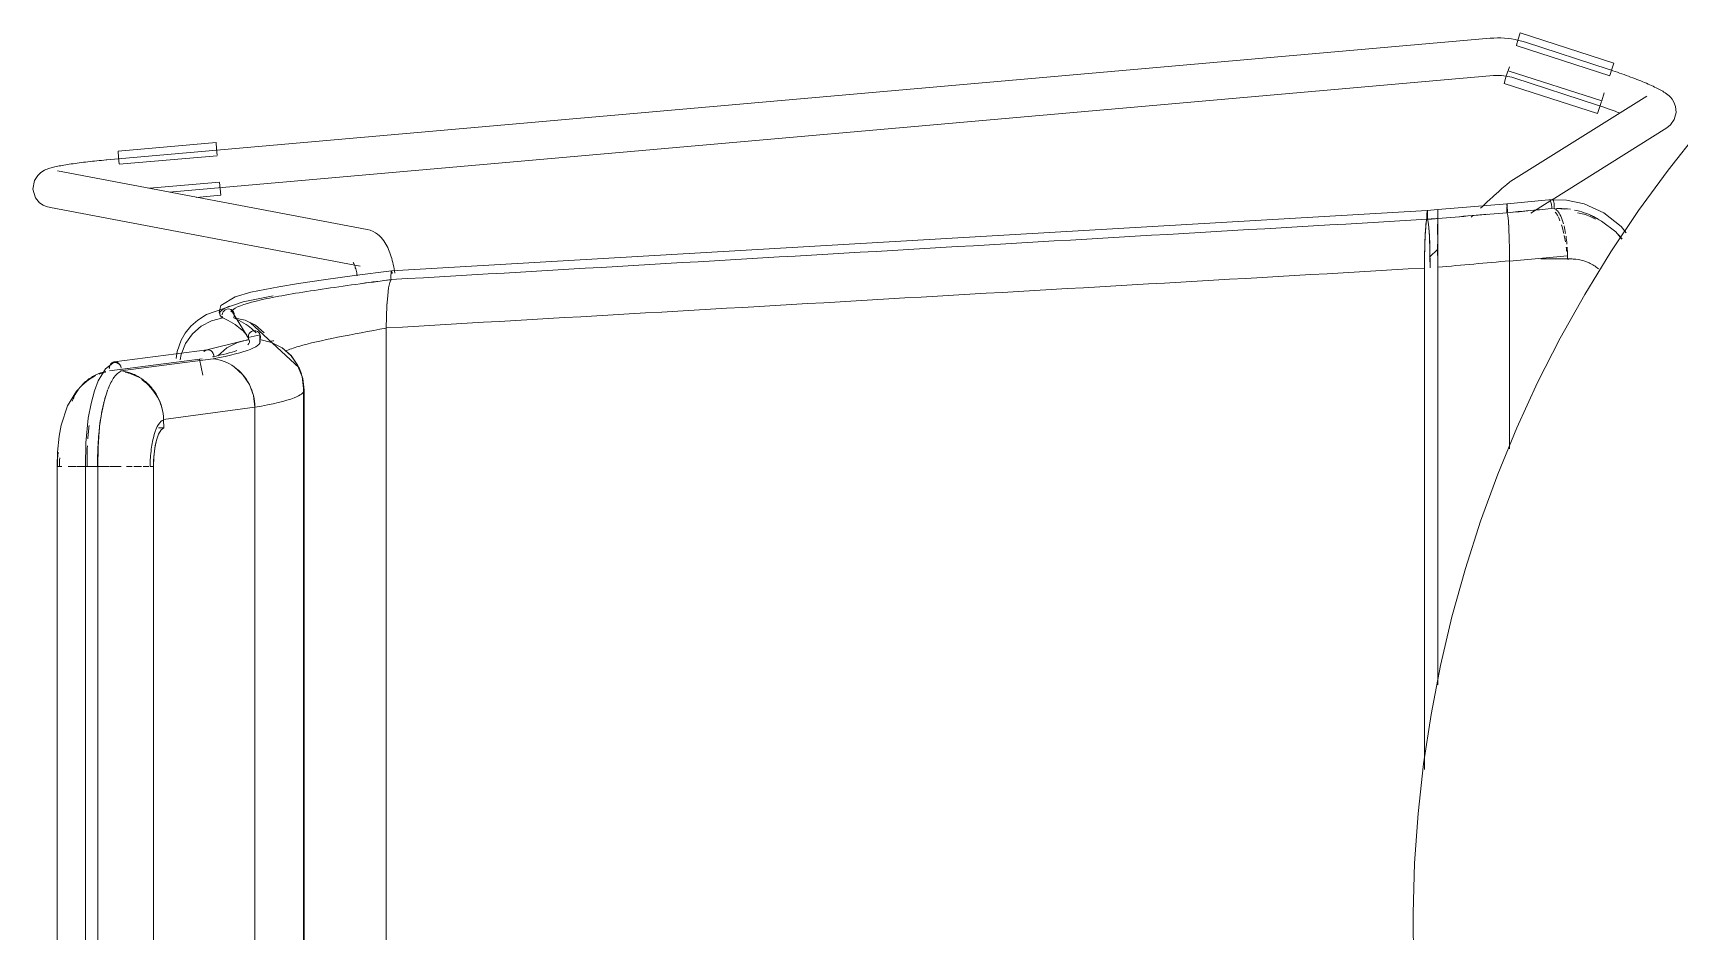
# Model space of a CAD drawing. Header units: millimetres. Extents: x 90978 to 295199, y -4084 to 97293.
# Drawn here: x 183904 to 184431, y 29217 to 29505 of the extents above; entities that cross this region are included whole.
import ezdxf

# ---------------------------------------------------------------- set-up
doc = ezdxf.new("R2010")
doc.units = ezdxf.units.MM
doc.header["$MEASUREMENT"] = 0
doc.layers.add('I-FURN', color=8, linetype='CONTINUOUS', lineweight=9)

msp = doc.modelspace()

# ---------------------------------------------------------------- linework, layer by layer
at = {"layer": 'I-FURN'}
for p, q in [((184370.83, 29503.29), (183927.51, 29464.35)), ((184370.87, 29503.3), (184370.83, 29503.3)), ((184372.01, 29503.38), (184370.87, 29503.3)), ((184373.16, 29503.41), (184372.01, 29503.38)), ((184374.3, 29503.39), (184373.16, 29503.41)), ((184375.44, 29503.33), (184374.3, 29503.39)), ((184376.58, 29503.22), (184375.44, 29503.33)), ((184377.71, 29503.07), (184376.58, 29503.22)), ((184378.83, 29502.87), (184377.71, 29503.07)), ((184379.95, 29502.63), (184378.83, 29502.87)), ((184379.25, 29501.08), (184379.88, 29503.06)), ((184379.88, 29503.06), (184380.51, 29505.01)), ((184381.05, 29502.34), (184379.95, 29502.63)), ((184380.51, 29505.01), (184410.52, 29495.32)), ((184382.15, 29502.01), (184381.05, 29502.34)), ((184408.96, 29493.3), (184382.15, 29502.01)), ((184379.21, 29500.97), (184409.21, 29491.28)), ((183947.53, 29454.06), (184371.88, 29491.34)), ((184371.88, 29491.34), (184372.54, 29491.39)), ((184372.54, 29491.39), (184373.2, 29491.41)), ((184373.2, 29491.41), (184373.86, 29491.4)), ((184373.86, 29491.4), (184374.53, 29491.36)), ((184374.53, 29491.36), (184375.19, 29491.3)), ((184375.93, 29490.81), (184376.56, 29492.78)), ((184406.61, 29483.21), (184376.6, 29492.9)), ((184376.63, 29492.99), (184377.01, 29494.16)), ((184409.42, 29493.15), (184408.96, 29493.3)), ((184409.89, 29493.37), (184409.25, 29491.4)), ((184410.16, 29492.9), (184409.42, 29493.15)), ((184410.52, 29495.32), (184409.89, 29493.37)), ((184410.9, 29492.66), (184410.16, 29492.9)), ((184411.63, 29492.41), (184410.9, 29492.66)), ((184412.36, 29492.16), (184411.63, 29492.41)), ((184413.08, 29491.9), (184412.36, 29492.16)), ((184413.8, 29491.65), (184413.08, 29491.9)), ((184414.5, 29491.4), (184413.8, 29491.65)), ((184415.2, 29491.14), (184414.5, 29491.4)), ((184375.19, 29491.3), (184375.84, 29491.21)), ((184375.3, 29488.85), (184375.93, 29490.81)), ((184375.3, 29488.85), (184405.3, 29479.17)), ((184375.84, 29491.21), (184376.49, 29491.1)), ((184376.49, 29491.1), (184377.14, 29490.96)), ((184377.14, 29490.96), (184377.78, 29490.8)), ((184377.78, 29490.8), (184378.42, 29490.6)), ((184378.42, 29490.6), (184378.44, 29490.6)), ((184378.44, 29490.6), (184405.26, 29481.88)), ((184415.89, 29490.89), (184415.2, 29491.14)), ((184416.57, 29490.63), (184415.89, 29490.89)), ((184417.23, 29490.38), (184416.57, 29490.63)), ((184417.89, 29490.13), (184417.23, 29490.38)), ((184418.53, 29489.87), (184417.89, 29490.13)), ((184419.15, 29489.62), (184418.53, 29489.87)), ((184419.76, 29489.37), (184419.15, 29489.62)), ((184420.36, 29489.13), (184419.76, 29489.37)), ((184420.94, 29488.88), (184420.36, 29489.13)), ((184421.5, 29488.64), (184420.94, 29488.88)), ((184422.04, 29488.4), (184421.5, 29488.64)), ((184422.57, 29488.16), (184422.04, 29488.4)), ((184423.08, 29487.93), (184422.57, 29488.16)), ((184423.57, 29487.69), (184423.08, 29487.93)), ((184424.05, 29487.46), (184423.57, 29487.69)), ((184424.5, 29487.23), (184424.05, 29487.46)), ((184424.94, 29487), (184424.5, 29487.23)), ((184425.37, 29486.78), (184424.94, 29487)), ((184425.78, 29486.54), (184425.37, 29486.78)), ((184426.18, 29486.31), (184425.78, 29486.54)), ((184426.57, 29486.07), (184426.18, 29486.31)), ((184426.96, 29485.81), (184426.57, 29486.07)), ((184421.12, 29484.81), (184377.53, 29457.5)), ((184405.59, 29481.78), (184405.26, 29481.88)), ((184405.93, 29481.12), (184405.3, 29479.17)), ((184406.28, 29481.55), (184405.59, 29481.78)), ((184406.57, 29483.09), (184405.93, 29481.12)), ((184406.97, 29481.32), (184406.28, 29481.55)), ((184406.64, 29483.31), (184407.44, 29485.78)), ((184407.65, 29481.09), (184406.97, 29481.32)), ((184408.33, 29480.85), (184407.65, 29481.09)), ((184409, 29480.62), (184408.33, 29480.85)), ((184427.35, 29485.53), (184426.96, 29485.81)), ((184427.75, 29485.22), (184427.35, 29485.53)), ((184428.18, 29484.85), (184427.75, 29485.22)), ((184428.64, 29484.39), (184428.18, 29484.85)), ((184429.16, 29483.76), (184428.64, 29484.39)), ((184429.73, 29482.85), (184429.16, 29483.76)), ((184430.25, 29481.46), (184429.73, 29482.85)), ((184430.42, 29479.49), (184430.25, 29481.46)), ((184409.67, 29480.38), (184409, 29480.62)), ((184410.33, 29480.15), (184409.67, 29480.38)), ((184410.97, 29479.91), (184410.33, 29480.15)), ((184411.61, 29479.68), (184410.97, 29479.91)), ((184412.23, 29479.44), (184411.61, 29479.68)), ((184428.61, 29475.53), (184427.49, 29474.64)), ((184428.61, 29475.53), (184429.83, 29477.26)), ((184429.83, 29477.26), (184430.42, 29479.49)), ((184390.72, 29451.6), (184427.49, 29474.64)), ((184437.82, 29473.61), (184427.88, 29461.07)), ((183931.12, 29467.16), (183962.53, 29469.92)), ((183931.3, 29465.12), (183931.12, 29467.16)), ((183931.48, 29463.05), (183931.3, 29465.12)), ((183931.49, 29462.93), (183962.9, 29465.69)), ((183962.53, 29469.92), (183962.71, 29467.88)), ((183962.71, 29467.88), (183962.89, 29465.81)), ((183905.36, 29459.38), (183906.27, 29460.23)), ((183906.27, 29460.23), (183906.97, 29460.71)), ((183906.97, 29460.71), (183907.53, 29461.02)), ((183907.53, 29461.02), (183908, 29461.23)), ((183908, 29461.23), (183908.43, 29461.4)), ((183908.43, 29461.4), (183908.84, 29461.54)), ((183908.84, 29461.54), (183909.23, 29461.67)), ((183909.23, 29461.67), (183909.63, 29461.78)), ((183909.63, 29461.78), (183910.03, 29461.89)), ((183910.03, 29461.89), (183910.44, 29461.99)), ((183910.44, 29461.99), (183910.87, 29462.09)), ((183910.87, 29462.09), (183911.31, 29462.19)), ((183911.31, 29462.19), (183911.77, 29462.29)), ((184010.95, 29442.05), (183911.66, 29460.87)), ((183911.77, 29462.29), (183912.25, 29462.39)), ((183912.25, 29462.39), (183912.75, 29462.48)), ((183912.75, 29462.48), (183913.26, 29462.57)), ((183913.26, 29462.57), (183913.79, 29462.67)), ((183913.79, 29462.67), (183914.34, 29462.76)), ((183914.34, 29462.76), (183914.91, 29462.85)), ((183914.91, 29462.85), (183915.5, 29462.95)), ((183915.5, 29462.95), (183916.1, 29463.04)), ((183916.1, 29463.04), (183916.72, 29463.13)), ((183916.72, 29463.13), (183917.36, 29463.22)), ((183917.36, 29463.22), (183918.01, 29463.31)), ((183918.01, 29463.31), (183918.67, 29463.39)), ((183918.67, 29463.39), (183919.34, 29463.48)), ((183919.34, 29463.48), (183920.03, 29463.57)), ((183920.03, 29463.57), (183920.73, 29463.65)), ((183920.73, 29463.65), (183921.44, 29463.73)), ((183921.44, 29463.73), (183922.16, 29463.81)), ((183922.16, 29463.81), (183922.88, 29463.89)), ((183922.88, 29463.89), (183923.62, 29463.97)), ((183923.62, 29463.97), (183924.36, 29464.05)), ((183924.36, 29464.05), (183925.1, 29464.12)), ((183925.1, 29464.12), (183925.85, 29464.2)), ((183925.85, 29464.2), (183926.6, 29464.27)), ((183926.6, 29464.27), (183927.35, 29464.33)), ((183927.35, 29464.33), (183927.51, 29464.35)), ((184427.88, 29461.07), (184418.44, 29448.15)), ((183903.83, 29454.96), (183904.32, 29457.73)), ((183904.67, 29452.21), (183903.83, 29454.96)), ((183904.32, 29457.73), (183905.36, 29459.38)), ((183963.64, 29457.24), (183941.16, 29455.27)), ((183963.65, 29457.12), (183963.83, 29455.05)), ((183963.83, 29455.05), (183964.01, 29453.01)), ((184374.08, 29454.68), (184373.75, 29454.38)), ((184374.41, 29454.97), (184374.08, 29454.68)), ((184374.71, 29455.24), (184374.41, 29454.97)), ((184375.01, 29455.5), (184374.71, 29455.24)), ((184375.29, 29455.74), (184375.01, 29455.5)), ((184375.55, 29455.97), (184375.29, 29455.74)), ((184375.81, 29456.18), (184375.55, 29455.97)), ((184376.05, 29456.39), (184375.81, 29456.18)), ((184376.28, 29456.58), (184376.05, 29456.39)), ((184376.5, 29456.76), (184376.28, 29456.58)), ((184376.72, 29456.93), (184376.5, 29456.76)), ((184376.95, 29457.1), (184376.72, 29456.93)), ((184377.21, 29457.29), (184376.95, 29457.1)), ((184377.53, 29457.5), (184377.21, 29457.29)), ((183904.67, 29452.21), (183905.99, 29450.64)), ((183905.99, 29450.64), (183907.07, 29449.89)), ((183907.07, 29449.89), (183907.87, 29449.51)), ((183907.87, 29449.51), (183908.49, 29449.3)), ((183908.49, 29449.3), (183909.01, 29449.16)), ((183909.01, 29449.16), (183909.42, 29449.08)), ((183956.12, 29452.32), (183964.01, 29453.01)), ((184354.07, 29448.43), (184376.27, 29450.25)), ((184368.28, 29449.33), (184367.79, 29448.88)), ((184368.76, 29449.78), (184368.28, 29449.33)), ((184369.23, 29450.22), (184368.76, 29449.78)), ((184369.69, 29450.66), (184369.23, 29450.22)), ((184370.14, 29451.08), (184369.69, 29450.66)), ((184370.59, 29451.49), (184370.14, 29451.08)), ((184371.02, 29451.89), (184370.59, 29451.49)), ((184371.45, 29452.29), (184371.02, 29451.89)), ((184371.86, 29452.67), (184371.45, 29452.29)), ((184372.26, 29453.04), (184371.86, 29452.67)), ((184372.65, 29453.39), (184372.26, 29453.04)), ((184373.03, 29453.73), (184372.65, 29453.39)), ((184373.39, 29454.06), (184373.03, 29453.73)), ((184373.75, 29454.38), (184373.39, 29454.06)), ((184376.18, 29449.33), (184376.17, 29448.88)), ((184376.17, 29448.87), (184376.18, 29449.32)), ((184376.22, 29450), (184376.19, 29449.71)), ((184376.19, 29449.71), (184376.22, 29450)), ((184376.24, 29450.19), (184376.22, 29450)), ((184376.22, 29450), (184376.24, 29450.18)), ((184376.27, 29450.25), (184376.24, 29450.19)), ((184376.24, 29450.18), (184376.27, 29450.25)), ((184376.27, 29450.25), (184390.76, 29451.67)), ((184376.27, 29450.25), (184376.29, 29450.18)), ((184376.29, 29450.19), (184376.27, 29450.25)), ((184376.32, 29449.99), (184376.29, 29450.19)), ((184376.34, 29449.7), (184376.32, 29449.99)), ((184376.32, 29449.99), (184376.34, 29449.69)), ((184376.35, 29449.32), (184376.34, 29449.7)), ((184376.34, 29449.69), (184376.35, 29449.31)), ((184376.36, 29448.86), (184376.35, 29449.32)), ((184376.35, 29449.31), (184376.36, 29448.86)), ((184383.9, 29447.33), (184390.35, 29451.37)), ((184395.32, 29451.46), (184389.86, 29451.55)), ((184400.97, 29450.25), (184395.32, 29451.46)), ((184407.29, 29447.35), (184400.97, 29450.25)), ((183909.42, 29449.08), (184008.72, 29430.26)), ((184018.8, 29428.86), (184350.71, 29448.15)), ((184350.4, 29444.43), (184350.2, 29442.68)), ((184350.61, 29445.32), (184350.4, 29444.43)), ((184350.61, 29447.22), (184350.6, 29446.77)), ((184350.6, 29446.77), (184350.6, 29446.28)), ((184350.6, 29446.28), (184350.6, 29445.79)), ((184350.6, 29445.79), (184350.61, 29445.32)), ((184350.63, 29447.6), (184350.61, 29447.22)), ((184350.65, 29447.9), (184350.63, 29447.6)), ((184350.68, 29448.08), (184350.65, 29447.9)), ((184350.71, 29448.15), (184350.68, 29448.08)), ((184354.07, 29448.42), (184350.71, 29448.15)), ((184350.73, 29448.08), (184350.71, 29448.15)), ((184350.76, 29447.89), (184350.73, 29448.08)), ((184350.78, 29447.6), (184350.76, 29447.89)), ((184350.8, 29447.21), (184350.78, 29447.6)), ((184350.81, 29446.76), (184350.8, 29447.21)), ((184350.82, 29446.27), (184350.81, 29446.76)), ((184350.81, 29445.78), (184350.82, 29446.27)), ((184350.81, 29445.31), (184350.81, 29445.78)), ((184351.02, 29444.41), (184350.81, 29445.31)), ((184351.21, 29442.65), (184351.02, 29444.41)), ((184354.03, 29442.93), (184354.04, 29444.68)), ((184354.04, 29444.68), (184354.03, 29442.93)), ((184354.07, 29448.43), (184354.06, 29448.36)), ((184354.06, 29448.35), (184354.07, 29448.42)), ((184354.06, 29448.36), (184354.06, 29448.17)), ((184354.06, 29448.16), (184354.06, 29448.35)), ((184354.06, 29448.17), (184354.06, 29447.87)), ((184354.06, 29447.87), (184354.06, 29448.16)), ((184354.06, 29447.49), (184354.06, 29447.87)), ((184354.06, 29447.87), (184354.06, 29447.49)), ((184354.06, 29447.04), (184354.06, 29447.49)), ((184354.06, 29447.49), (184354.06, 29447.04)), ((184354.06, 29446.54), (184354.06, 29447.04)), ((184354.06, 29447.04), (184354.06, 29446.55)), ((184354.06, 29446.55), (184354.06, 29446.05)), ((184354.06, 29446.05), (184354.06, 29446.54)), ((184354.06, 29445.58), (184354.06, 29446.05)), ((184354.06, 29446.05), (184354.06, 29445.58)), ((184354.07, 29448.36), (184354.07, 29448.43)), ((184354.07, 29448.42), (184354.07, 29448.36)), ((184354.07, 29448.36), (184354.07, 29448.17)), ((184354.07, 29448.17), (184354.07, 29448.36)), ((184354.07, 29448.17), (184354.07, 29447.87)), ((184354.07, 29447.88), (184354.07, 29448.17)), ((184354.07, 29447.5), (184354.07, 29447.88)), ((184354.07, 29447.87), (184354.07, 29447.49)), ((184354.07, 29447.05), (184354.07, 29447.5)), ((184354.07, 29447.49), (184354.07, 29447.04)), ((184354.07, 29446.55), (184354.07, 29447.05)), ((184354.07, 29447.04), (184354.07, 29446.55)), ((184354.07, 29446.55), (184354.07, 29446.05)), ((184354.07, 29446.06), (184354.07, 29446.55)), ((184354.07, 29445.59), (184354.07, 29446.06)), ((184354.07, 29446.05), (184354.07, 29445.58)), ((184354.09, 29444.75), (184354.07, 29445.59)), ((184354.07, 29445.58), (184354.09, 29444.76)), ((184354.09, 29444.7), (184354.1, 29442.95)), ((184354.1, 29442.95), (184354.09, 29444.7)), ((184365.31, 29446.52), (184364.8, 29446.04)), ((184376.17, 29448.88), (184376.16, 29448.38)), ((184376.16, 29448.38), (184376.17, 29448.87)), ((184376.16, 29448.38), (184376.16, 29447.89)), ((184376.16, 29447.88), (184376.16, 29448.38)), ((184376.16, 29447.89), (184376.17, 29447.42)), ((184376.17, 29447.41), (184376.16, 29447.88)), ((184376.37, 29448.37), (184376.36, 29448.86)), ((184376.36, 29448.86), (184376.37, 29448.37)), ((184376.36, 29447.4), (184376.37, 29447.87)), ((184376.37, 29447.87), (184376.36, 29447.4)), ((184376.36, 29447.4), (184376.55, 29446.51)), ((184376.55, 29446.51), (184376.36, 29447.4)), ((184376.37, 29447.87), (184376.37, 29448.37)), ((184376.37, 29448.37), (184376.37, 29447.87)), ((184376.73, 29444.77), (184376.55, 29446.51)), ((184376.55, 29446.51), (184376.73, 29444.79)), ((184376.73, 29444.79), (184376.88, 29442.34)), ((184376.88, 29442.3), (184376.73, 29444.77)), ((184406.58, 29444.77), (184402.89, 29446.68)), ((184411.15, 29441.28), (184406.58, 29444.77)), ((184412.82, 29443.01), (184407.29, 29447.35)), ((184418.44, 29448.15), (184409.53, 29434.87)), ((184010.95, 29442.05), (184011.94, 29441.8)), ((184011.94, 29441.8), (184012.83, 29441.43)), ((184012.83, 29441.43), (184013.62, 29440.99)), ((184013.62, 29440.99), (184014.31, 29440.51)), ((184014.31, 29440.51), (184014.91, 29440)), ((184014.91, 29440), (184015.43, 29439.48)), ((184015.43, 29439.48), (184015.88, 29438.95)), ((184015.88, 29438.95), (184016.28, 29438.42)), ((184350.04, 29440.18), (184349.92, 29437.04)), ((184350.2, 29442.68), (184350.04, 29440.18)), ((184351.37, 29440.16), (184351.21, 29442.65)), ((184351.49, 29437.04), (184351.37, 29440.16)), ((184354.02, 29440.43), (184354.03, 29442.93)), ((184354.03, 29442.93), (184354.02, 29440.43)), ((184354.1, 29442.95), (184354.11, 29440.45)), ((184354.11, 29440.45), (184354.1, 29442.95)), ((184354.11, 29440.45), (184354.12, 29437.32)), ((184354.12, 29437.32), (184354.11, 29440.45)), ((184376.88, 29442.3), (184376.99, 29439.26)), ((184377, 29439.2), (184376.88, 29442.3)), ((184377, 29439.2), (184377.07, 29435.76)), ((184377.07, 29435.76), (184377, 29439.2)), ((184413.1, 29438.95), (184411.15, 29441.28)), ((184414.45, 29440.97), (184412.82, 29443.01)), ((184016.28, 29438.42), (184016.64, 29437.88)), ((184016.64, 29437.88), (184016.96, 29437.34)), ((184016.96, 29437.34), (184017.25, 29436.81)), ((184017.25, 29436.81), (184017.53, 29436.25)), ((184017.53, 29436.25), (184017.78, 29435.69)), ((184017.78, 29435.69), (184018.01, 29435.12)), ((184018.01, 29435.12), (184018.23, 29434.54)), ((184018.23, 29434.54), (184018.44, 29433.95)), ((184018.44, 29433.95), (184018.63, 29433.34)), ((184018.63, 29433.34), (184018.82, 29432.73)), ((184349.84, 29433.48), (184349.81, 29429.7)), ((184349.92, 29437.04), (184349.84, 29433.48)), ((184354.12, 29435.76), (184351.45, 29433.18)), ((184351.57, 29433.49), (184351.49, 29437.04)), ((184351.6, 29429.81), (184351.57, 29433.49)), ((184354, 29433.75), (184354.01, 29437.31)), ((184354.01, 29437.31), (184354, 29433.75)), ((184354.13, 29433.75), (184354.12, 29437.32)), ((184354.12, 29437.31), (184354.13, 29433.75)), ((184354.13, 29433.75), (184354.13, 29429.96)), ((184354.13, 29429.96), (184354.13, 29433.75)), ((184377.07, 29435.67), (184377.1, 29432.02)), ((184377.1, 29431.9), (184377.07, 29435.66)), ((184395.65, 29433.6), (184395.65, 29432.55)), ((184409.53, 29434.87), (184401.15, 29421.23)), ((184006.49, 29431.48), (184006.5, 29431.46)), ((184006.5, 29431.46), (184006.55, 29431.38)), ((184006.55, 29431.38), (184006.59, 29431.3)), ((184006.59, 29431.3), (184006.67, 29431.15)), ((184006.67, 29431.15), (184006.75, 29430.95)), ((184006.75, 29430.95), (184006.85, 29430.72)), ((184006.85, 29430.72), (184006.95, 29430.45)), ((184018.8, 29428.86), (184006.94, 29427.31)), ((184006.95, 29430.45), (184007.06, 29430.15)), ((184007.06, 29430.15), (184007.16, 29429.81)), ((184007.16, 29429.81), (184007.27, 29429.45)), ((184007.27, 29429.45), (184007.38, 29429.05)), ((184007.38, 29429.05), (184007.49, 29428.63)), ((184007.49, 29428.63), (184007.59, 29428.18)), ((184007.59, 29428.18), (184007.69, 29427.71)), ((184018.65, 29428.3), (184018.62, 29427.91)), ((184018.62, 29427.91), (184018.65, 29428.3)), ((184018.65, 29428.3), (184018.69, 29428.6)), ((184018.69, 29428.59), (184018.65, 29428.3)), ((184018.85, 29428.8), (184018.8, 29428.86)), ((184018.8, 29428.86), (184018.85, 29428.8)), ((184018.82, 29432.73), (184018.99, 29432.1)), ((184018.9, 29428.62), (184018.94, 29428.33)), ((184018.94, 29428.32), (184018.9, 29428.61)), ((184018.94, 29428.33), (184018.98, 29427.95)), ((184018.98, 29427.94), (184018.94, 29428.32)), ((184018.99, 29432.1), (184019.15, 29431.45)), ((184019.15, 29431.45), (184019.3, 29430.8)), ((184019.3, 29430.8), (184019.45, 29430.13)), ((184019.45, 29430.13), (184019.58, 29429.45)), ((184019.58, 29429.45), (184019.7, 29428.76)), ((184019.7, 29428.76), (184019.82, 29428.05)), ((184349.81, 29429.7), (184349.81, 29269.12)), ((184349.81, 29269.12), (184349.81, 29429.7)), ((184354.13, 29429.96), (184354.13, 29296.22)), ((184354.13, 29296.22), (184354.13, 29429.96)), ((184377.1, 29371.79), (184377.1, 29431.9)), ((184377.1, 29431.9), (184377.1, 29371.79)), ((184396.89, 29432.61), (184387.14, 29432.61)), ((183982.68, 29423.73), (183973.66, 29421.93)), ((183988.99, 29424.77), (183982.68, 29423.73)), ((183997.01, 29425.95), (183988.99, 29424.77)), ((184006.94, 29427.31), (183997.01, 29425.95)), ((184007.69, 29427.71), (184007.79, 29427.22)), ((184017.53, 29420.88), (184017.84, 29423.35)), ((184017.84, 29423.35), (184017.53, 29420.85)), ((184017.84, 29423.35), (184018.21, 29425.09)), ((184018.21, 29425.09), (184017.84, 29423.35)), ((184018.21, 29425.09), (184018.61, 29426)), ((184018.61, 29425.99), (184018.21, 29425.09)), ((184018.62, 29427.91), (184018.59, 29427.46)), ((184018.59, 29427.46), (184018.62, 29427.91)), ((184018.59, 29427.46), (184018.59, 29426.96)), ((184018.59, 29426.97), (184018.59, 29427.46)), ((184018.59, 29426.47), (184018.59, 29426.97)), ((184018.59, 29426.96), (184018.59, 29426.46)), ((184018.61, 29426), (184018.59, 29426.47)), ((184018.59, 29426.46), (184018.61, 29425.99)), ((183971.22, 29418.85), (183959.51, 29414.86)), ((183964.02, 29417.75), (183963.49, 29415.57)), ((183968.66, 29420.53), (183964.02, 29417.75)), ((183973.66, 29421.93), (183968.66, 29420.53)), ((183980.88, 29420.75), (183971.22, 29418.85)), ((184017.14, 29414.28), (184017.29, 29417.75)), ((184017.29, 29417.75), (184017.14, 29414.21)), ((184017.29, 29417.8), (184017.53, 29420.85)), ((184017.53, 29420.85), (184017.29, 29417.75)), ((184401.15, 29421.23), (184393.33, 29407.28)), ((183956.68, 29413.05), (183954.44, 29411.05)), ((183959.51, 29414.86), (183956.68, 29413.05)), ((183961.08, 29412.84), (183957.76, 29411.1)), ((183964.71, 29413.75), (183961.08, 29412.84)), ((183963.49, 29415.57), (183963.79, 29414.65)), ((183963.99, 29413.64), (183964.71, 29413.75)), ((183964.5, 29414.72), (183964.58, 29415.21)), ((183964.58, 29415.21), (183964.5, 29414.72)), ((183964.71, 29413.75), (183964.55, 29414.22)), ((183964.55, 29414.22), (183964.71, 29413.75)), ((183964.77, 29415.67), (183964.58, 29415.21)), ((183964.58, 29415.21), (183964.78, 29415.66)), ((183965.08, 29416.05), (183964.77, 29415.67)), ((183964.78, 29415.66), (183965.08, 29416.05)), ((183965.08, 29416.05), (183965.48, 29416.35)), ((183965.47, 29416.35), (183965.08, 29416.05)), ((183965.93, 29416.55), (183965.47, 29416.35)), ((183965.48, 29416.35), (183965.93, 29416.55)), ((183965.93, 29416.55), (183966.41, 29416.62)), ((183966.41, 29416.62), (183965.93, 29416.55)), ((183966.41, 29416.62), (183966.9, 29416.56)), ((183966.9, 29416.56), (183966.41, 29416.62)), ((183966.9, 29416.56), (183967.36, 29416.38)), ((183967.36, 29416.38), (183966.9, 29416.56)), ((183967.27, 29416.42), (183972.98, 29407.03)), ((183967.36, 29416.38), (183967.76, 29416.09)), ((183967.76, 29416.09), (183967.36, 29416.38)), ((183967.76, 29416.09), (183968.08, 29415.71)), ((183968.08, 29415.71), (183967.76, 29416.09)), ((183968.08, 29415.71), (183968.29, 29415.26)), ((183968.29, 29415.26), (183968.08, 29415.71)), ((183968.35, 29414.27), (183968.2, 29413.8)), ((183968.2, 29413.8), (183968.35, 29414.27)), ((183968.2, 29413.8), (183971.81, 29413.01)), ((183971.81, 29413.02), (183968.2, 29413.8)), ((183968.29, 29415.26), (183968.38, 29414.77)), ((183968.38, 29414.77), (183968.29, 29415.26)), ((183968.38, 29414.77), (183968.35, 29414.27)), ((183968.35, 29414.27), (183968.38, 29414.77)), ((183975.13, 29411.37), (183971.81, 29413.02)), ((183971.81, 29413.01), (183975.13, 29411.36)), ((183973.46, 29412.31), (183989.16, 29397.71)), ((184017.08, 29410.52), (184017.14, 29414.21)), ((184017.14, 29414.21), (184017.08, 29410.44)), ((183952.66, 29408.89), (183951.32, 29406.61)), ((183954.44, 29411.05), (183952.66, 29408.89)), ((183954.93, 29408.62), (183952.76, 29405.54)), ((183957.76, 29411.1), (183954.93, 29408.62)), ((183976.69, 29408.3), (183972.8, 29407.47)), ((183972.96, 29408.25), (183972.88, 29407.76)), ((183972.88, 29407.75), (183972.96, 29408.24)), ((183972.88, 29407.76), (183972.92, 29407.26)), ((183972.92, 29407.26), (183972.88, 29407.75)), ((183973.08, 29406.79), (183972.92, 29407.26)), ((183972.92, 29407.26), (183973.08, 29406.79)), ((183972.96, 29408.24), (183973.17, 29408.7)), ((183973.16, 29408.7), (183972.96, 29408.25)), ((183973.48, 29409.08), (183973.16, 29408.7)), ((183973.17, 29408.7), (183973.48, 29409.08)), ((183973.88, 29409.38), (183973.48, 29409.08)), ((183973.48, 29409.08), (183973.88, 29409.37)), ((183973.88, 29409.37), (183974.34, 29409.56)), ((183974.34, 29409.56), (183973.88, 29409.38)), ((183974.34, 29409.56), (183974.83, 29409.63)), ((183974.83, 29409.63), (183974.34, 29409.56)), ((183974.83, 29409.63), (183975.32, 29409.56)), ((183975.32, 29409.56), (183974.83, 29409.63)), ((183977.97, 29408.97), (183975.13, 29411.37)), ((183975.13, 29411.36), (183977.97, 29408.97)), ((183975.32, 29409.56), (183975.78, 29409.37)), ((183975.79, 29409.38), (183975.32, 29409.56)), ((183975.78, 29409.37), (183976.19, 29409.08)), ((183976.19, 29409.08), (183975.79, 29409.38)), ((183976.19, 29409.08), (183976.5, 29408.7)), ((183976.5, 29408.7), (183976.19, 29409.08)), ((183976.5, 29408.7), (183976.7, 29408.24)), ((183976.7, 29408.25), (183976.5, 29408.7)), ((183976.56, 29408.6), (183976.6, 29405.72)), ((183976.75, 29407.26), (183976.58, 29406.79)), ((183976.59, 29406.79), (183976.75, 29407.26)), ((183976.79, 29407.76), (183976.7, 29408.25)), ((183976.7, 29408.24), (183976.78, 29407.75)), ((183976.75, 29407.26), (183976.79, 29407.76)), ((183976.78, 29407.75), (183976.75, 29407.26)), ((184017.08, 29410.44), (184017.08, 29027.04)), ((184017.08, 29027.04), (184017.08, 29410.44)), ((184393.33, 29407.28), (184386.08, 29393.02)), ((183929.92, 29399.62), (183959.7, 29403.48)), ((183950.02, 29403.01), (183949.73, 29400.75)), ((183951.32, 29406.61), (183950.02, 29403.01)), ((183950.99, 29400.28), (183951.37, 29402.02)), ((183951.36, 29402.02), (183950.99, 29400.28)), ((183952.76, 29405.54), (183951.36, 29402.02)), ((183959.02, 29403.24), (183958.63, 29402.94)), ((183959.46, 29403.43), (183959.02, 29403.24)), ((183959.93, 29403.49), (183959.46, 29403.43)), ((183959.62, 29403.46), (183971.23, 29406.43)), ((183960.4, 29403.43), (183959.93, 29403.49)), ((183960.84, 29403.24), (183960.4, 29403.43)), ((183961.22, 29402.94), (183960.84, 29403.24)), ((183961.52, 29402.56), (183961.22, 29402.94)), ((183961.72, 29402.11), (183961.52, 29402.56)), ((183961.8, 29401.62), (183961.72, 29402.11)), ((183965.97, 29404.14), (183963.1, 29401.63)), ((183969.37, 29405.9), (183965.97, 29404.14)), ((183973.08, 29406.79), (183969.37, 29405.9)), ((183971.23, 29406.43), (183973.1, 29406.76)), ((183980.3, 29405.9), (183976.59, 29406.79)), ((183983.7, 29404.14), (183980.3, 29405.9)), ((183980.3, 29405.89), (183983.69, 29404.14)), ((183983.69, 29404.14), (183986.56, 29401.63)), ((183986.57, 29401.64), (183983.7, 29404.14)), ((183927.04, 29397.37), (183924.73, 29393.54)), ((183929.42, 29399.27), (183927.04, 29397.37)), ((183928.36, 29396.78), (183958.05, 29400.63)), ((183934.33, 29397.55), (183931.89, 29397.24)), ((183961.6, 29400.65), (183931.9, 29396.81)), ((183957.27, 29400.5), (183958.29, 29395.37)), ((183961.76, 29401.12), (183961.8, 29401.62)), ((183971.11, 29395.53), (183968.37, 29398.02)), ((183986.56, 29401.63), (183988.73, 29398.5)), ((183988.74, 29398.5), (183986.57, 29401.64)), ((183988.56, 29398.81), (183990.29, 29394.35)), ((183988.73, 29398.5), (183990.1, 29394.93)), ((183990.1, 29394.93), (183988.74, 29398.5)), ((183989.16, 29397.71), (183989.86, 29395.79)), ((183919.59, 29392.24), (183917.75, 29390.26)), ((183921.66, 29393.91), (183919.59, 29392.24)), ((183923.93, 29395.24), (183921.66, 29393.91)), ((183924.73, 29393.54), (183923.54, 29390.38)), ((183973.19, 29392.42), (183971.11, 29395.53)), ((183974.5, 29388.87), (183973.19, 29392.42)), ((183990.1, 29394.93), (183990.58, 29391.14)), ((183990.58, 29391.14), (183990.1, 29394.93)), ((183990.29, 29394.35), (183990.73, 29390.6)), ((183990.58, 29391.14), (183990.58, 29046.35)), ((183990.58, 29046.35), (183990.58, 29391.14)), ((184386.08, 29393.02), (184379.4, 29378.48)), ((183917.75, 29390.26), (183914.88, 29385.55)), ((183922.46, 29386.33), (183921.59, 29381.62)), ((183923.54, 29390.38), (183922.46, 29386.33)), ((183926.78, 29387.41), (183925.81, 29382.97)), ((183927.88, 29390.84), (183926.78, 29387.41)), ((183974.98, 29385.1), (183974.5, 29388.87)), ((183990.73, 29351.69), (183990.73, 29390.6)), ((183914.88, 29385.55), (183912.86, 29379.4)), ((183921.59, 29381.62), (183920.8, 29373.73)), ((183925.81, 29382.97), (183925.22, 29378.96)), ((183945.7, 29381.24), (183974.98, 29385.1)), ((183945.77, 29378.52), (183945.7, 29381.24)), ((183974.98, 29385.1), (183974.98, 29052.39)), ((183974.98, 29052.39), (183974.98, 29385.1)), ((183912.21, 29375.9), (183911.69, 29370.69)), ((183912.86, 29379.4), (183912.21, 29375.9)), ((183925.22, 29378.96), (183924.69, 29372.4)), ((183943.45, 29374.55), (183944.12, 29376.53)), ((183945.77, 29378.52), (183944.1, 29378.52)), ((183944.12, 29376.53), (183944.91, 29377.89)), ((183944.91, 29377.89), (183945.77, 29378.52)), ((184379.4, 29378.48), (184373.3, 29363.69)), ((183911.69, 29370.69), (183911.61, 29366.17)), ((183920.8, 29373.73), (183920.65, 29366.17)), ((183924.69, 29372.4), (183924.61, 29366.17)), ((183942.62, 29369.21), (183942.94, 29372.06)), ((183942.94, 29372.06), (183943.45, 29374.55)), ((183911.78, 29366.17), (183911.61, 29366.17)), ((183911.61, 29366.17), (183911.61, 29071.32)), ((183911.63, 29366.17), (183913.1, 29366.17)), ((183915.13, 29366.17), (183917.71, 29366.17)), ((183920.89, 29366.17), (183917.87, 29366.17)), ((183917.88, 29366.17), (183920.89, 29366.17)), ((183920.65, 29366.17), (183920.65, 29071.32)), ((183920.65, 29366.17), (183924.5, 29366.17)), ((183920.72, 29366.17), (183920.65, 29366.17)), ((183920.92, 29366.17), (183920.72, 29366.17)), ((183921.22, 29366.17), (183920.92, 29366.17)), ((183921.61, 29366.17), (183921.22, 29366.17)), ((183922.06, 29366.17), (183921.61, 29366.17)), ((183922.56, 29366.17), (183922.06, 29366.17)), ((183923.05, 29366.17), (183922.56, 29366.17)), ((183923.53, 29366.17), (183923.05, 29366.17)), ((183923.95, 29366.17), (183923.53, 29366.17)), ((183924.28, 29366.17), (183923.95, 29366.17)), ((183924.5, 29366.17), (183924.28, 29366.17)), ((183928.39, 29366.17), (183924.58, 29366.17)), ((183924.58, 29366.17), (183928.39, 29366.17)), ((183924.61, 29071.32), (183924.61, 29366.17)), ((183928.59, 29366.17), (183932.15, 29366.17)), ((183933.77, 29366.17), (183935.62, 29366.17)), ((183936.14, 29366.17), (183938.6, 29366.17)), ((183939.19, 29366.17), (183940.93, 29366.17)), ((183942.45, 29366.17), (183942.45, 29071.32)), ((183942.51, 29366.17), (183942.62, 29369.21)), ((183942.51, 29071.32), (183942.51, 29366.17)), ((184373.3, 29363.69), (184367.8, 29348.66)), ((183990.73, 29046.89), (183990.73, 29351.69)), ((184367.8, 29348.66), (184362.91, 29333.43)), ((184362.91, 29333.43), (184358.63, 29318.01)), ((184358.63, 29318.01), (184354.97, 29302.44)), ((184354.97, 29302.44), (184351.94, 29286.73)), ((184351.94, 29286.73), (184349.53, 29270.91)), ((184349.53, 29270.91), (184347.76, 29255.01)), ((184347.76, 29255.01), (184346.63, 29239.05)), ((184346.63, 29239.05), (184346.14, 29223.06)), ((184346.14, 29223.06), (184346.29, 29207.06))]:
    msp.add_line(p, q, dxfattribs=at)
for centre, major_axis, ratio, start_param, end_param in [((183959.93, 29401.53), (0, -1.96), 0.955139, 1.359855, 3.903556), ((183959.91, 29384.97), (0, -15.78), 0.955139, 2.545839, 3.029056), ((183959.91, 29384.97), (0, -15.78), 0.955139, 1.579038, 2.545717), ((183915.89, 29366.17), (0, -12.4), 0.287441, 4.492176, 4.712389), ((183927.36, 29366.17), (15.75, 0), 0.000004, 0.290246, 0.472486)]:
    msp.add_ellipse(centre, major_axis=major_axis, ratio=ratio, start_param=start_param, end_param=end_param, dxfattribs=at)
for points, knots in [([(184390.58, 29448.74), (184390.59, 29448.96), (184390.59, 29449.45), (184390.5, 29450.2), (184390.35, 29450.86), (184390.17, 29451.3), (184390.06, 29451.45), (184390.01, 29451.49)], [-1, -1, -1, -1, -0.90625, -0.8125, -0.71875, -0.625, -0.5625, -0.5625, -0.5625, -0.5625]), ([(184390.91, 29451.63), (184390.93, 29451.61), (184390.98, 29451.56), (184391.05, 29451.46), (184391.15, 29451.26), (184391.25, 29450.94), (184391.33, 29450.55), (184391.36, 29450.19), (184391.38, 29449.82), (184391.37, 29449.37), (184391.34, 29449.02), (184391.31, 29448.84)], [0.5555556, 0.5555556, 0.5555556, 0.5555556, 0.5833333, 0.6180556, 0.6527778, 0.7222222, 0.7916667, 0.8263889, 0.8611111, 0.9305556, 1, 1, 1, 1]), ([(184349.81, 29429.7), (184349.81, 29430.97), (184349.83, 29433.52), (184349.91, 29437.12), (184350.03, 29440.29), (184350.25, 29443.65), (184350.46, 29445.04), (184350.61, 29445.32)], [-1, -1, -1, -1, -0.833333, -0.666667, -0.5, -0.333333, 0, 0, 0, 0]), ([(184350.61, 29445.32), (184350.6, 29445.54), (184350.59, 29446.03), (184350.6, 29446.66), (184350.61, 29447.13), (184350.62, 29447.54), (184350.65, 29447.99), (184350.69, 29448.15), (184350.71, 29448.15)], [-1, -1, -1, -1, -0.90625, -0.8125, -0.765625, -0.71875, -0.625, -0.501507, -0.501507, -0.501507, -0.501507]), ([(184350.71, 29448.15), (184350.73, 29448.15), (184350.75, 29448.01), (184350.78, 29447.62), (184350.8, 29447.23), (184350.81, 29446.77), (184350.82, 29446.28), (184350.82, 29445.77), (184350.81, 29445.46), (184350.81, 29445.31)], [-0.5, -0.5, -0.5, -0.5, -0.375, -0.3125, -0.25, -0.1875, -0.125, -0.0625, 0, 0, 0, 0]), ([(184350.81, 29445.31), (184350.95, 29445.02), (184351.16, 29443.63), (184351.38, 29440.27), (184351.5, 29437.12), (184351.58, 29433.56), (184351.6, 29431.05), (184351.6, 29429.81)], [-1, -1, -1, -1, -0.6666667, -0.5, -0.3333333, -0.1666667, -0.003964, -0.003964, -0.003964, -0.003964]), ([(184370.06, 29446.91), (184368.42, 29446.77), (184363.09, 29446.33), (184357.75, 29445.89), (184354.06, 29445.58)], [0.2766114, 0.2766114, 0.2766114, 0.2766114, 0.5, 1, 1, 1, 1]), ([(184391.31, 29448.84), (184391.71, 29448.69), (184392.45, 29448.13), (184393.15, 29447), (184393.47, 29446.32)], [0, 0, 0, 0, 0.1666667, 0.3309695, 0.3309695, 0.3309695, 0.3309695]), ([(184397.89, 29448.26), (184400.01, 29447.82), (184402.77, 29446.91), (184405.28, 29445.5), (184405.89, 29445.12)], [0.1763318, 0.1763318, 0.1763318, 0.1763318, 0.3333333, 0.3849023, 0.3849023, 0.3849023, 0.3849023]), ([(184404.65, 29445.31), (184404.07, 29445.65), (184402.21, 29446.67), (184400.23, 29447.17), (184398.86, 29447.39)], [0.6175454, 0.6175454, 0.6175454, 0.6175454, 0.6666667, 0.7702374, 0.7702374, 0.7702374, 0.7702374]), ([(184395.65, 29432.55), (184398.03, 29432.77), (184401.64, 29432.14), (184404.63, 29430.21), (184405.54, 29429.45)], [0, 0, 0, 0, 0.3333333, 0.5, 0.5, 0.5, 0.5]), ([(183967.31, 29415.63), (183967.51, 29416.03), (183969.11, 29417.46), (183977.41, 29419.9), (183995.85, 29422.94), (184011.06, 29424.98), (184018.61, 29425.99)], [0.1500589, 0.1500589, 0.1500589, 0.1500589, 0.25, 0.5, 0.75, 1, 1, 1, 1]), ([(183964.71, 29413.75), (183963.16, 29414.77), (183963.38, 29416.03), (183966.29, 29417.28), (183966.92, 29417.52)], [0, 0, 0, 0, 0.25, 0.3070827, 0.3070827, 0.3070827, 0.3070827]), ([(183972.8, 29407.47), (183972.33, 29408.4), (183970.54, 29410.49), (183967.11, 29412.59), (183964.71, 29413.75)], [0.0974617, 0.0974617, 0.0974617, 0.0974617, 0.5, 1, 1, 1, 1]), ([(183975.33, 29408.92), (183974.93, 29409.38), (183973.26, 29411), (183970.61, 29412.63), (183968.2, 29413.8)], [0.3036932, 0.3036932, 0.3036932, 0.3036932, 0.5, 1, 1, 1, 1]), ([(183984.81, 29403.15), (183985.95, 29403.63), (183990.2, 29405.09), (184000.91, 29407.53), (184011.69, 29409.47), (184017.08, 29410.44)], [0.375, 0.375, 0.375, 0.375, 0.5, 0.75, 1, 1, 1, 1]), ([(183927.15, 29396.57), (183926.42, 29396.41), (183924.54, 29395.85), (183921.71, 29394.31), (183919.88, 29392.63), (183919.1, 29391.67)], [0.0634811, 0.0634811, 0.0634811, 0.0634811, 0.1666667, 0.3333333, 0.5, 0.5, 0.5, 0.5]), ([(183932.08, 29397.66), (183932.08, 29397.8), (183932.05, 29398.02), (183931.97, 29398.32), (183931.86, 29398.58), (183931.66, 29398.9), (183931.35, 29399.22), (183930.98, 29399.45), (183930.63, 29399.59), (183930.31, 29399.64), (183930.04, 29399.64), (183929.78, 29399.61), (183929.53, 29399.53), (183929.28, 29399.42), (183928.98, 29399.23), (183928.67, 29398.9), (183928.46, 29398.51), (183928.36, 29398.15), (183928.32, 29397.89), (183928.31, 29397.73), (183928.31, 29397.66)], [0.1111111, 0.1111111, 0.1111111, 0.1111111, 0.1666667, 0.1944444, 0.2222222, 0.2777778, 0.3333333, 0.3888889, 0.4444444, 0.4791667, 0.5138889, 0.5486111, 0.5833333, 0.6180556, 0.6527778, 0.7222222, 0.7916667, 0.8263889, 0.8611111, 0.8888889, 0.8888889, 0.8888889, 0.8888889]), ([(183928.33, 29397.56), (183928.34, 29397.73), (183928.38, 29398.02), (183928.52, 29398.4), (183928.78, 29398.82), (183929.3, 29399.27), (183930.16, 29399.53), (183930.95, 29399.3), (183931.48, 29398.9), (183931.8, 29398.52), (183931.94, 29398.21), (183931.99, 29398.05)], [-0.875, -0.875, -0.875, -0.875, -0.8125, -0.765625, -0.71875, -0.625, -0.5, -0.375, -0.3125, -0.25, -0.1875, -0.1875, -0.1875, -0.1875]), ([(183938.78, 29393.97), (183940.83, 29392.54), (183943.34, 29389.59), (183944.91, 29386.02), (183945.15, 29384.77)], [-0.6666667, -0.6666667, -0.6666667, -0.6666667, -0.3333333, -0.1666667, -0.1666667, -0.1666667, -0.1666667]), ([(183918.48, 29390.88), (183917.95, 29390.15), (183917.23, 29388.9), (183916.6, 29387.56), (183916.41, 29387.05)], [0.5455526, 0.5455526, 0.5455526, 0.5455526, 0.6666667, 0.739481, 0.739481, 0.739481, 0.739481]), ([(183924.58, 29366.17), (183924.54, 29368.52), (183924.61, 29373.17), (183925.24, 29380.02), (183926.33, 29386.13), (183927.34, 29389.34), (183927.88, 29390.83)], [0.0000052, 0.0000052, 0.0000052, 0.0000052, 0.1666667, 0.3333333, 0.5, 0.6602535, 0.6602535, 0.6602535, 0.6602535]), ([(183974.98, 29385.1), (183980.71, 29386.11), (183988.35, 29387.94), (183990.73, 29389.77), (183990.73, 29390.6)], [0, 0, 0, 0, 0.5, 0.9107153, 0.9107153, 0.9107153, 0.9107153])]:
    msp.add_open_spline(points, degree=3, knots=knots, dxfattribs=at)
for points in [[(184350.61, 29445.32), (184295.2, 29442.1), (184184.44, 29435.66), (184073.84, 29429.22), (184018.61, 29426)], [(184350.61, 29445.32), (184351.18, 29445.36), (184352.34, 29445.45), (184353.49, 29445.54), (184354.07, 29445.58)], [(184350.81, 29445.31), (184351.35, 29445.35), (184352.43, 29445.44), (184353.52, 29445.53), (184354.06, 29445.58)], [(184376.36, 29447.4), (184372.65, 29447.1), (184365.23, 29446.49), (184357.79, 29445.89), (184354.07, 29445.59)], [(184376.36, 29447.4), (184378.88, 29447.64), (184383.92, 29448.12), (184388.87, 29448.6), (184391.31, 29448.84)], [(184376.36, 29447.43), (184378.67, 29447.66), (184380.98, 29447.89), (184383.26, 29448.12)], [(184392.63, 29446.25), (184392.31, 29446.89), (184391.99, 29447.29), (184391.67, 29447.62)], [(184394.83, 29448.61), (184393.94, 29448.72), (184393.04, 29448.74), (184392.14, 29448.73)], [(184393.24, 29444.83), (184393.08, 29445.25), (184392.91, 29445.67), (184392.74, 29446.01)], [(184392.85, 29448.81), (184394.11, 29448.79), (184395.37, 29448.69), (184396.61, 29448.51)], [(184393.48, 29446.29), (184393.81, 29445.59), (184394.11, 29444.78), (184394.37, 29443.86)], [(184394.43, 29440.79), (184394.22, 29441.71), (184393.99, 29442.66), (184393.74, 29443.51)], [(184394.55, 29443.19), (184394.74, 29442.45), (184394.9, 29441.64), (184395.05, 29440.8)], [(184394.97, 29438.12), (184394.85, 29438.81), (184394.72, 29439.46), (184394.58, 29440.13)], [(184395.18, 29439.96), (184395.3, 29439.11), (184395.42, 29438.23), (184395.48, 29437.32)], [(184411.98, 29440.34), (184412.38, 29439.91), (184412.77, 29439.47), (184413.15, 29439.01)], [(184377.1, 29431.9), (184380.23, 29432.21), (184386.48, 29432.8), (184392.62, 29433.34), (184395.65, 29433.6)], [(184395.41, 29435.02), (184395.36, 29435.49), (184395.3, 29435.96), (184395.23, 29436.43)], [(184395.55, 29436.38), (184395.61, 29435.48), (184395.64, 29434.55), (184395.65, 29433.6)], [(184183.32, 29420.11), (184238.78, 29423.31), (184294.29, 29426.5), (184349.81, 29429.7)], [(184354.13, 29429.96), (184357.96, 29430.3), (184361.79, 29430.65), (184365.62, 29430.99)], [(184365.62, 29430.99), (184369.45, 29431.34), (184373.27, 29431.68), (184377.1, 29432.02)], [(184395.65, 29432.55), (184396.15, 29432.6), (184396.66, 29432.62), (184397.17, 29432.61)], [(184009.24, 29424.79), (184012.34, 29425.19), (184015.47, 29425.58), (184018.6, 29425.98)], [(184017.08, 29410.52), (184072.44, 29413.72), (184127.86, 29416.91), (184183.32, 29420.11)], [(183961.39, 29401.28), (183964.52, 29401.93), (183967.43, 29402.59), (183969.16, 29403.25)], [(183961.6, 29400.65), (183967.1, 29401.67), (183975.17, 29403.72), (183977.13, 29405.76), (183976.58, 29406.79)], [(183972.66, 29405.15), (183973.23, 29405.7), (183973.37, 29406.24), (183973.08, 29406.79)], [(183979.65, 29406.23), (183980.11, 29406.29), (183980.58, 29406.34), (183981.05, 29406.4)], [(183927.94, 29391.01), (183928.51, 29392.47), (183929.78, 29394.94), (183931.18, 29396.25), (183931.91, 29396.6)], [(183945.7, 29381.24), (183945.66, 29382.53), (183945.3, 29385.04), (183943.89, 29388.64), (183941.7, 29391.78), (183938.86, 29394.31), (183935.52, 29396.08), (183933.14, 29396.66), (183931.9, 29396.81)], [(183925.02, 29395.72), (183925.67, 29395.97), (183926.35, 29396.14), (183927.04, 29396.28)], [(183933.42, 29396.34), (183934.8, 29396.03), (183936.17, 29395.53), (183937.43, 29394.83)], [(183990.73, 29390.6), (183990.73, 29390.78), (183990.68, 29390.96), (183990.58, 29391.14)], [(183941.39, 29366.17), (183941.41, 29368.07), (183941.68, 29371.8), (183942.64, 29376.6), (183944.03, 29379.92), (183945.13, 29380.87), (183945.69, 29380.99)], [(183921.42, 29374.98), (183921.53, 29376.46), (183921.68, 29377.91), (183921.86, 29379.32)], [(183911.7, 29366.17), (183911.7, 29367.75), (183911.77, 29369.25), (183911.91, 29370.68)], [(183921.18, 29366.17), (183921.14, 29368.39), (183921.18, 29370.59), (183921.29, 29372.77)], [(183943.4, 29374.55), (183942.85, 29372.49), (183942.57, 29369.78), (183942.48, 29367.01)]]:
    msp.add_open_spline(points, degree=3, dxfattribs=at)

doc.saveas('drawing.dxf')
